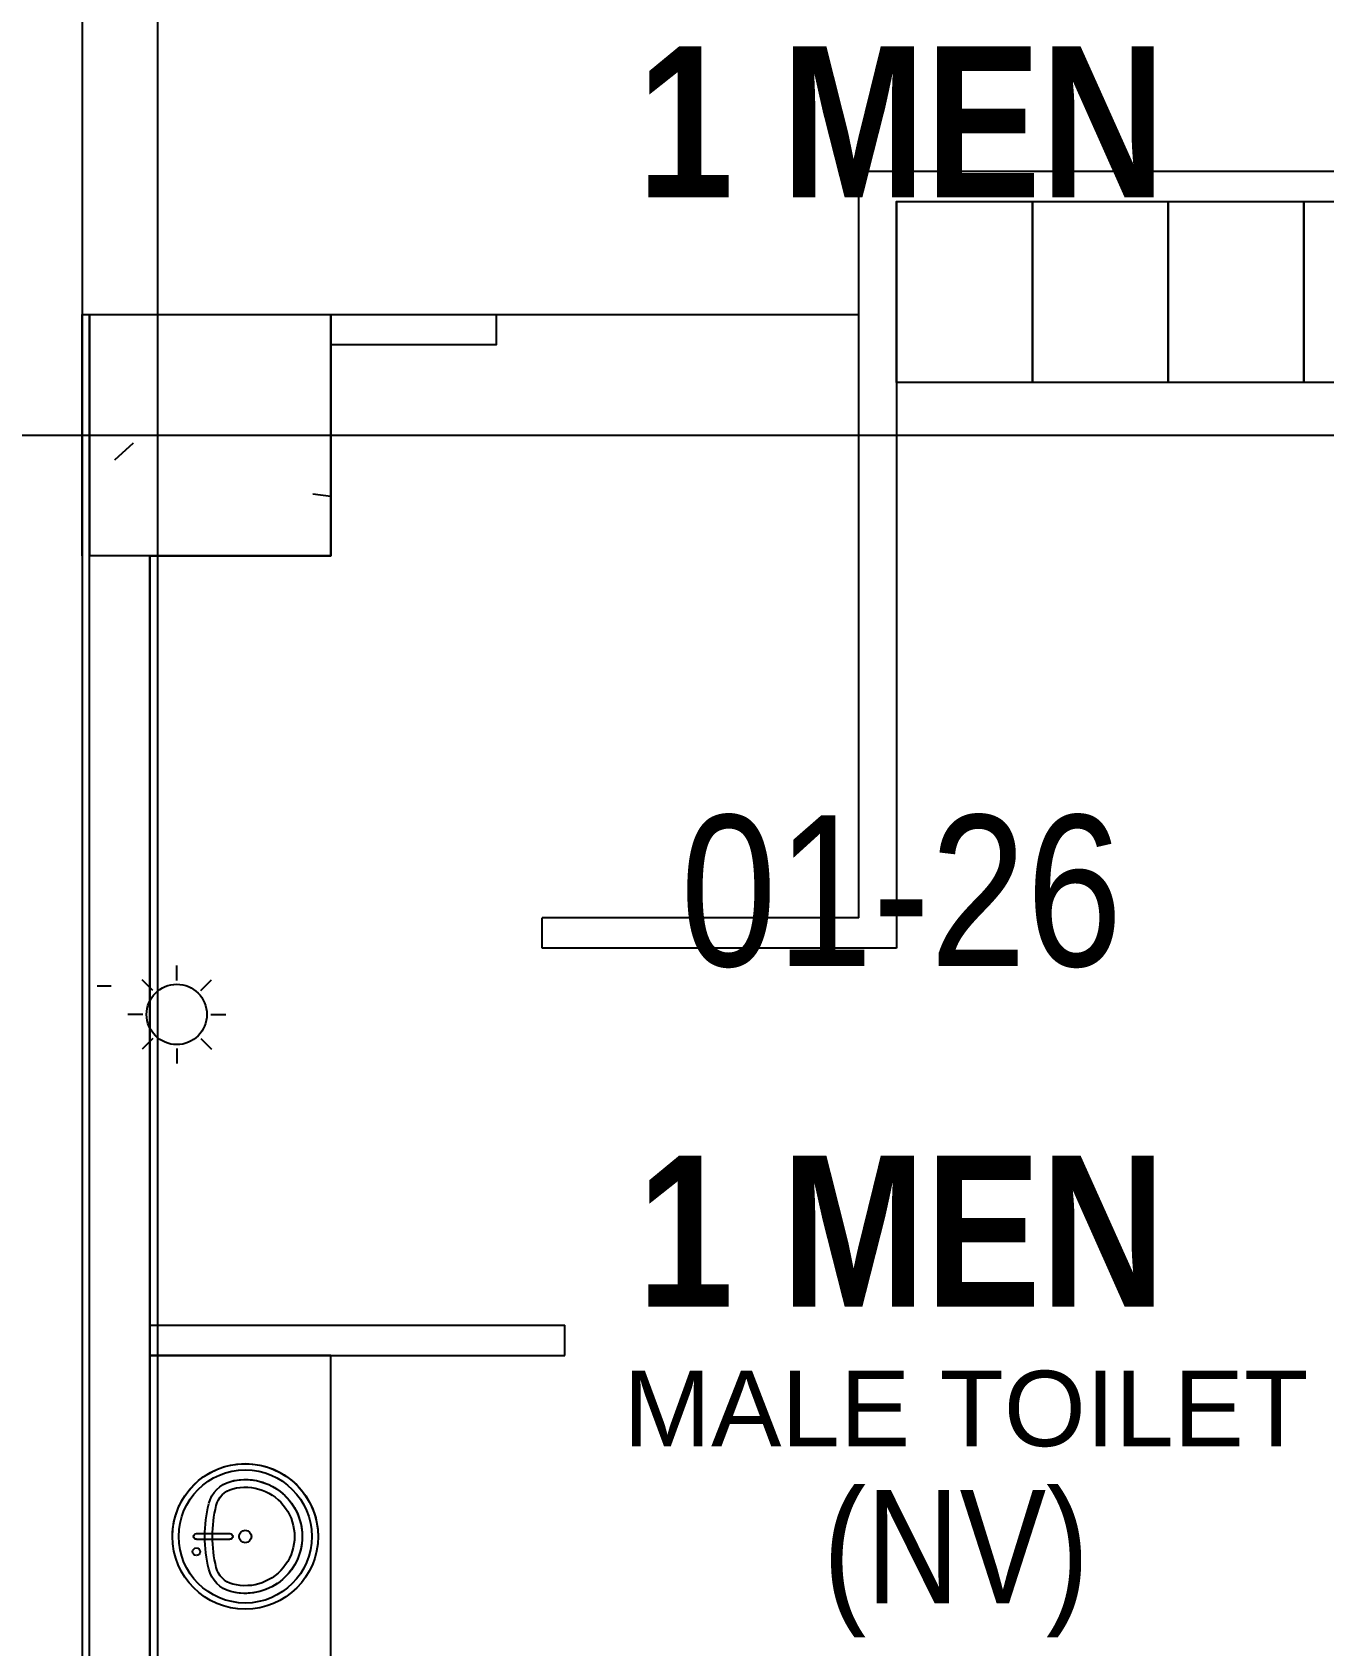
# Model space of a CAD drawing. Header units: millimetres. Extents: x -20146070 to 165023, y -3349561 to 35447.
# Drawn here: x 2871 to 7152, y -72037 to -66689 of the extents above; entities that cross this region are included whole.
import ezdxf
from ezdxf import colors
from ezdxf.entities.mleader import LeaderData, LeaderLine
from ezdxf.math import Vec2, Vec3

# ---------------------------------------------------------------- set-up
doc = ezdxf.new("R2010")
doc.units = ezdxf.units.MM
doc.header["$LTSCALE"] = 50
doc.linetypes.add('CONTINOUS', pattern=[0])
for name, color, linetype in [('BLK_2 - 1ST_2ND_STOREY_PLAN$0$0-1', 8, 'Continuous'), ('BLK_2 - 1ST_2ND_STOREY_PLAN$0$1599_DB_A_BLK2_HQ_R21- LINKVIEW_BLK2_1ST STOREY Toilet JOH$0$A-_DETA----_ED', 8, 'Continuous'), ('BLK_2 - 1ST_2ND_STOREY_PLAN$0$1599_DB_A_BLK2_HQ_R21- LINKVIEW_BLK2_1ST STOREY Toilet JOH$0$M-_SANIFIXR_E', 8, 'Continuous'), ('BLK_2 - 1ST_2ND_STOREY_PLAN$0$1599_DB_A_BLK2_HQ_R21- LINKVIEW_BLK2_1ST STOREY Toilet JOH$0$S-_COLN----_E', 8, 'Continuous'), ('BLK_2 - 1ST_2ND_STOREY_PLAN$0$A-_ROOMNAME_A', 7, 'Continuous'), ('BLK_2 - 1ST_2ND_STOREY_PLAN$0$A-_WALL----_H-2', 8, 'Continuous'), ('M_FIREALAM-_E-', 10, 'Continuous'), ('NW_ARCHI RM NAME', 7, 'Continuous'), ('NW_GRID LINE', 8, 'Continuous')]:
    doc.layers.add(name, color=color, linetype=linetype)
doc.styles.add('Arial Narrow_1', font='ARIALN.TTF', dxfattribs={"height": 500})
doc.styles.add('Arial Narrow_B_1', font='ARIALNB.TTF', dxfattribs={"height": 500})
doc.styles.add('BLK_2 - 1ST_2ND_STOREY_PLAN$0$1599_DB_A_BLK2_HQ_R21- LINKVIEW_BLK2_1ST STOREY Toilet JOH$0$Default', font='arial.ttf')
doc.styles.add('BLK_2 - 1ST_2ND_STOREY_PLAN$0$Arial Narrow_4', font='ARIALN.TTF', dxfattribs={"height": 375})
doc.styles.add('RomanS', font='romans__.ttf', dxfattribs={"width": 0.75, "height": 40})

# ---------------------------------------------------------------- blocks, each defined once
blk = doc.blocks.new('BLK_2 - 1ST_2ND_STOREY_PLAN$0$1599_DB_A_BLK2_HQ_R21_rvt-1-BLK 2 1ST STOREY PLAN')
at = {"layer": 'BLK_2 - 1ST_2ND_STOREY_PLAN$0$A-_WALL----_H-2'}
h = blk.add_hatch(dxfattribs=at)
h.set_pattern_fill('FP_3', color=256, style=0, pattern_type=2)
h.set_pattern_definition([(0, (0, 0), (1016, 254), [83.82, -678.18, 83.82, -678.18, -4064]), (0, (0, 0), (1016, 254), [-1524, 83.82, -1440.18, 83.82, -678.18, -1778]), (0, (0, 0), (1016, 254), [-3810, 83.82, -424.18, 83.82, -1186.18]), (120, (381, 127), (-727.97045, 752.8818), [83.82, -678.18, 83.82, -678.18, -4064]), (120, (381, 127), (-727.97045, 752.8818), [-1524, 83.82, -1440.18, 83.82, -678.18, -1778]), (120, (381, 127), (-727.97045, 752.8818), [-3810, 83.82, -424.18, 83.82, -1186.18]), (240, (508, 635), (-288.02955, -1006.8818), [83.82, -678.18, 83.82, -678.18, -4064]), (240, (508, 635), (-288.02955, -1006.8818), [-1524, 83.82, -1440.18, 83.82, -678.18, -1778]), (240, (508, 635), (-288.02955, -1006.8818), [-3810, 83.82, -424.18, 83.82, -1186.18])])
h.paths.add_polyline_path([(-139086.4, -116002.4), (-139011.4, -116002.4), (-139011.4, -115785.7), (-139086.4, -115785.7), (-139086.4, -115810.7), (-139136.4, -115810.7), (-139136.4, -115977.4), (-139086.4, -115977.4)])
h.paths.add_polyline_path([(-139086.4, -114385.7), (-139011.4, -114385.7), (-139011.4, -114169), (-139086.4, -114169), (-139086.4, -114194), (-139136.4, -114194), (-139136.4, -114360.7), (-139086.4, -114360.7)])
h.paths.add_polyline_path([(-139078.9, -112769), (-139011.4, -112769), (-139011.4, -112552.4), (-139086.4, -112552.4), (-139086.4, -112577.4), (-139136.4, -112577.4), (-139136.4, -112744), (-139086.4, -112744), (-139086.4, -112769)])
h.paths.add_polyline_path([(-139011.4, -108952.4), (-139011.4, -108685.7), (-139086.4, -108685.7), (-139086.4, -108710.7), (-139136.4, -108710.7), (-139136.4, -108927.4), (-139086.4, -108927.4), (-139086.4, -108952.4), (-139068.6, -108952.4)])
h.paths.add_polyline_path([(-139086.4, -107285.7), (-139011.4, -107285.7), (-139011.4, -107036.5), (-139086.4, -107036.5), (-139086.4, -107061.5), (-139136.4, -107061.5), (-139136.4, -107260.7), (-139086.4, -107260.7)])
h.paths.add_polyline_path([(-139086.4, -105636.5), (-139011.4, -105636.5), (-139011.4, -105352.4), (-139086.4, -105352.4), (-139086.4, -105377.4), (-139136.4, -105377.4), (-139136.4, -105611.5), (-139086.4, -105611.5)])
blk = doc.blocks.new('BLK_2 - 1ST_2ND_STOREY_PLAN$0$1599_DB_A_BLK2_HQ_R21- LINKVIEW_BLK2_1ST STOREY Toilet JOH$0$IDA - Strobe Light - IDA - Strobe Light-3513472-LINKVIEW_BLK2_1ST STOREY')
at = {"layer": 'BLK_2 - 1ST_2ND_STOREY_PLAN$0$1599_DB_A_BLK2_HQ_R21- LINKVIEW_BLK2_1ST STOREY Toilet JOH$0$A-_DETA----_ED'}
for p, q in [((-79.5, 879.5), (-114.9, 914.9)), ((0, 912.5), (0, 962.5)), ((79.5, 879.5), (114.9, 914.9)), ((-112.5, 800), (-162.5, 800)), ((112.5, 800), (162.5, 800)), ((-79.5, 720.5), (-114.9, 685.1)), ((79.5, 720.5), (114.9, 685.1)), ((0, 687.5), (0, 637.5))]:
    blk.add_line(p, q, dxfattribs=at)
blk.add_circle((0, 800), 100, dxfattribs=at)
blk = doc.blocks.new('BLK_2 - 1ST_2ND_STOREY_PLAN$0$1599_DB_A_BLK2_HQ_R21- LINKVIEW_BLK2_1ST STOREY Toilet JOH$0$Sink_Vanity_Round - Basin-V9-LINKVIEW_BLK2_1ST STOREY')
at = {"layer": 'BLK_2 - 1ST_2ND_STOREY_PLAN$0$1599_DB_A_BLK2_HQ_R21- LINKVIEW_BLK2_1ST STOREY Toilet JOH$0$M-_SANIFIXR_E'}
for p, q in [((87.1, 247.1), (87.1, 136.3)), ((106.2, 247.1), (106.2, 136.3))]:
    blk.add_line(p, q, dxfattribs=at)
for centre, radius, start, end in [((96.7, 85.2), 241.3, 360, 180), ((96.7, 85.2), 241.3, 90, 115.021), ((96.7, 85.2), 241.3, 270, 90), ((96.7, 85.2), 241.3, 115.7143, 270), ((96.7, 85.2), 220.6, 90, 270), ((96.7, 85.2), 220.6, 270, 90), ((96.7, -233), 452.3, 76.1035, 103.8965), ((96.7, -233), 452.3, 90, 103.8965), ((96.7, 247.1), 9.52, 360, 180), ((96.7, -233), 452.3, 76.1035, 90), ((147.5, 247.1), 12.7, 360, 180), ((147.5, 247.1), 12.7, 180, 0), ((12.4, 107.4), 101.6, 103.8965, 165.2115), ((12.4, 107.4), 101.6, 103.8965, 165.2115), ((12.4, 107.4), 76.2, 103.8965, 165.2115), ((96.7, -233), 426.9, 76.1035, 103.8965), ((180.9, 107.4), 76.2, 14.7885, 76.1035), ((180.9, 107.4), 101.6, 14.7885, 76.1035), ((180.9, 107.4), 101.6, 14.7885, 76.1035), ((96.7, 85.2), 188.7, 165.2115, 14.7885), ((96.7, 85.2), 188.7, 165.2115, 270), ((96.7, 85.2), 163.3, 165.2115, 14.7885), ((96.7, 136.3), 9.52, 180, 360), ((96.7, 85.2), 188.7, 270, 14.7885), ((96.7, 85.2), 241.3, 180, 360), ((96.7, 85.2), 20.6, 360, 180), ((96.7, 85.2), 20.6, 180, 360)]:
    blk.add_arc(centre, radius, start, end, dxfattribs=at)
blk = doc.blocks.new('BLK_2 - 1ST_2ND_STOREY_PLAN$0$1599_DB_A_BLK2_HQ_R21- LINKVIEW_BLK2_1ST STOREY Toilet JOH')
at = {"layer": 'BLK_2 - 1ST_2ND_STOREY_PLAN$0$1599_DB_A_BLK2_HQ_R21- LINKVIEW_BLK2_1ST STOREY Toilet JOH$0$S-_COLN----_E', "extrusion": (0, 0, -1)}
h = blk.add_hatch(dxfattribs=at)
h.set_pattern_fill('FP_1', color=256, style=0, pattern_type=2)
h.set_pattern_definition([(50, (733.6, 0), (1821.84, -159.39), [190.5, -2095.5]), (355, (733.6, 0), (-352.43, 1910.567), [152.4, -1676.4]), (100.451, (885.4, -13.3), (1469.426, 1751.166), [161.9, -1780.9]), (46.184, (733.6, 508), (2710.79, -420.43), [285.75, -3143.25]), (96.636, (959.5, 473), (2374.03, 2474.28), [242.85, -2671.35]), (351.184, (733.6, 508), (2374.05, 2474.25), [228.6, -2514.6]), (21, (987.6, 381), (1516.143, -1022.652), [190.5, -2095.5]), (326, (987.6, 381), (618.02, 1841.88), [152.4, -1676.4]), (71.451, (1114, 295.8), (2134.17, 819.212), [161.9, -1780.9]), (37.5, (733.6, 0), (30.886, 845.5504), [83.82, -1572.26, 83.82, -1617.98, -1682.75]), (37.5, (733.6, 0), (30.886, 845.5504), [-3357.88, 83.82, -1598.93]), (7.5, (733.6, 0), (668.197, 1001.806), [83.82, -886.46, 83.82, -1534.16, -641.35]), (7.5, (733.6, 0), (668.197, 1001.806), [-2588.26, 83.82, -557.53]), (327.5, (167.16, 0), (1355.909, -57.2896), [83.82, -551.18, 83.82, -1897.38, -2628.9]), (327.5, (167.16, 0), (1355.909, -57.2896), [-2616.2, 83.82, -2545.08]), (317.5, (-86.8, 0), (1481.293, 254.266), [83.82, -741.68, 83.82, -1231.9, -1866.9]), (317.5, (-86.8, 0), (1481.293, 254.266), [-2141.22, 83.82, -1783.08])])
h.paths.add_polyline_path([(7804.3, -68424.7), (7804.3, -67624.7), (7004.3, -67624.7), (7004.3, -68424.7), (7772, -68424.7)], flags=0)
at = {"layer": 'BLK_2 - 1ST_2ND_STOREY_PLAN$0$1599_DB_A_BLK2_HQ_R21- LINKVIEW_BLK2_1ST STOREY Toilet JOH$0$S-_COLN----_E'}
for p, q in [((-7829.3, -54024.7), (-7829.3, -75474.7)), ((-5254.3, -69624.7), (-5254.3, -67149.7)), ((-5254.3, -67149.7), (4570.7, -67149.7)), ((-5129.3, -67249.7), (-5129.3, -69724.7)), ((-5129.3, -67249.7), (720.7, -67249.7)), ((-7829.3, -68424.7), (-7829.3, -67624.7)), ((-7804.3, -68424.7), (-7804.3, -67624.7)), ((-7804.3, -67624.7), (-7804.3, -68424.7)), ((-7804.3, -74674.7), (-7804.3, -68424.7)), ((-6304.3, -69724.7), (-6304.3, -69624.7)), ((-7604.4, -70974.7), (-6229.3, -70974.7)), ((-7604.3, -71074.7), (-6229.3, -71074.7))]:
    blk.add_line(p, q, dxfattribs=at)
for points in [[(-7004.3, -67624.7), (-5254.3, -67624.7), (-5254.3, -67149.7), (4570.7, -67149.7), (4570.7, -67624.7), (6295.7, -67624.7), (6295.7, -68424.7), (6895.7, -68424.7), (6895.7, -74674.7), (6295.7, -74674.7), (6295.7, -75174.7), (-7004.3, -75174.7), (-7004.3, -74674.7), (-7604.3, -74674.7), (-7604.3, -68424.7), (-7004.3, -68424.7), (-7004.3, -67624.7)], [(-7829.3, -67624.7), (-7004.3, -67624.7)], [(-7004.3, -67624.7), (-6456.2, -67624.7), (-6456.2, -67724.7), (-7004.3, -67724.7)], [(-7004.3, -67624.7), (-7004.3, -68424.7)], [(-7004.3, -68424.7), (-7804.3, -68424.7)], [(-7604.3, -68424.7), (-7604.3, -74674.7)], [(-5254.3, -69624.7), (-6304.3, -69624.7)], [(-5129.3, -69724.7), (-6304.3, -69724.7)], [(-6229.3, -71074.7), (-6229.3, -70974.7)]]:
    blk.add_lwpolyline(points, dxfattribs=at)
for points in [[(720.7, -67249.7), (720.7, -67849.7), (-5129.3, -67849.7), (-5129.3, -67249.7)], [(-4679.3, -67849.7), (-5129.3, -67849.7), (-5129.3, -67249.7), (-4679.3, -67249.7)], [(-4229.3, -67849.7), (-4679.3, -67849.7), (-4679.3, -67249.7), (-4229.3, -67249.7)], [(-3779.3, -67849.7), (-4229.3, -67849.7), (-4229.3, -67249.7), (-3779.3, -67249.7)], [(-3329.3, -67849.7), (-3779.3, -67849.7), (-3779.3, -67249.7), (-3329.3, -67249.7)], [(-7604.3, -74674.7), (-7004.3, -74674.7), (-7004.3, -71074.7), (-7604.3, -71074.7)]]:
    blk.add_lwpolyline(points, close=True, dxfattribs=at)
blk.add_blockref('BLK_2 - 1ST_2ND_STOREY_PLAN$0$1599_DB_A_BLK2_HQ_R21- LINKVIEW_BLK2_1ST STOREY Toilet JOH$0$IDA - Strobe Light - IDA - Strobe Light-3513472-LINKVIEW_BLK2_1ST STOREY', (-7515.5, -70744.6), dxfattribs=at)
at = {"layer": 'BLK_2 - 1ST_2ND_STOREY_PLAN$0$1599_DB_A_BLK2_HQ_R21- LINKVIEW_BLK2_1ST STOREY Toilet JOH$0$S-_COLN----_E', "xscale": -1.000000000000018, "rotation": 90}
blk.add_blockref('BLK_2 - 1ST_2ND_STOREY_PLAN$0$1599_DB_A_BLK2_HQ_R21- LINKVIEW_BLK2_1ST STOREY Toilet JOH$0$Sink_Vanity_Round - Basin-V9-LINKVIEW_BLK2_1ST STOREY', (-7203.2, -71578), dxfattribs=at)
at = {"layer": 'BLK_2 - 1ST_2ND_STOREY_PLAN$0$1599_DB_A_BLK2_HQ_R21- LINKVIEW_BLK2_1ST STOREY Toilet JOH$0$S-_COLN----_E', "insert": (-6035.1, -71125.5), "char_height": 250, "width": 5008.152, "attachment_point": 1, "style": 'BLK_2 - 1ST_2ND_STOREY_PLAN$0$1599_DB_A_BLK2_HQ_R21- LINKVIEW_BLK2_1ST STOREY Toilet JOH$0$Default'}
blk.add_mtext('MALE TOILET', dxfattribs=at)
blk = doc.blocks.new('BLK_2 - 1ST_2ND_STOREY_PLAN')
blk.add_blockref('BLK_2 - 1ST_2ND_STOREY_PLAN$0$1599_DB_A_BLK2_HQ_R21- LINKVIEW_BLK2_1ST STOREY Toilet JOH', (-131307.1, -42727.7))
at = {"layer": 'BLK_2 - 1ST_2ND_STOREY_PLAN$0$0-1'}
blk.add_blockref('BLK_2 - 1ST_2ND_STOREY_PLAN$0$1599_DB_A_BLK2_HQ_R21_rvt-1-BLK 2 1ST STOREY PLAN', (0, 0), dxfattribs=at)
at = {"layer": 'BLK_2 - 1ST_2ND_STOREY_PLAN$0$A-_ROOMNAME_A', "insert": (-136680.5, -114248.6), "char_height": 375, "width": 1102.32, "attachment_point": 1, "style": 'BLK_2 - 1ST_2ND_STOREY_PLAN$0$Arial Narrow_4'}
blk.add_mtext('(NV)', dxfattribs=at)
blk = doc.blocks.new('SMOKE')
at = {"color": 7, "linetype": 'CONTINOUS'}
ml = blk.add_multileader_mtext('Standard', dxfattribs=at)
ml.set_content('{\\fArial|b0|i0|c0|p34;S}', color=7, style='RomanS')
ml.set_leader_properties(color=10)
ml.build(insert=Vec2(0, 0))
ml.multileader.update_dxf_attribs({"dogleg_length": 3.34, "arrow_head_size": 171.1, "scale": 50})
ctx = ml.context
ctx.base_point, ctx.scale, ctx.char_height, ctx.arrow_head_size, ctx.landing_gap_size, ctx.plane_origin = Vec3(10040458.9, 1663039.1), 50, 256.669, 171.1, 171.1, Vec3(10036247.2, 1658323.4)
notes = []
notes.append((ctx, [(0, (0, 0, 0), (0, 0), (1, 0), 1, [])]))
ctx.mtext.insert, ctx.mtext.flow_direction = Vec3(10040630, 1663169.6), 5
for ctx, leaders in notes:
    for number, flags, end, landing, length, lines in leaders:
        leader = LeaderData()
        leader.index, (leader.has_last_leader_line, leader.has_dogleg_vector, leader.attachment_direction) = number, flags
        leader.last_leader_point, leader.dogleg_vector, leader.dogleg_length = Vec3(end), Vec3(landing), length
        for number, points, colour, breaks in lines:
            line = LeaderLine()
            line.index, line.vertices, line.color, line.breaks = number, Vec3.list(points), colors.encode_raw_color(colour), breaks
            leader.lines.append(line)
        ctx.leaders.append(leader)

msp = doc.modelspace()

# ---------------------------------------------------------------- linework, layer by layer
at = {"layer": 'NW_GRID LINE'}
for p, q in [((3286.5, 8788.6), (3286.5, -79047.9)), ((-4794.8, -68024.7), (44738, -68024.7))]:
    msp.add_line(p, q, dxfattribs=at)

# ---------------------------------------------------------------- block references
at = {"layer": 'M_FIREALAM-_E-'}
for p, xscale, yscale, zscale in [((-12842896.3, -2136319.2), 1.28, 1.28, 1.28), ((-12837356.5, -2137100.4), 1.28, 1.28, 1.28), ((-12842882.2, -2139119.2), 1.28, 1.28, 1.28), ((-12837356.5, -2141062.9), 1.28, 1.28, 1.28), ((-12844197.6, -2141531.7), 1.28, 1.28, 1.28), ((-12841946.4, -2141531.7), 1.28, 1.28, 1.28), ((-10273997.7, -1718610.1), 1.024, 1.024, 1.024), ((-10272498.3, -1718640.4), 1.024, 1.024, 1.024)]:
    msp.add_blockref('SMOKE', p, dxfattribs=dict(at, xscale=xscale, yscale=yscale, zscale=zscale))
at = {"layer": 'NW_GRID LINE'}
msp.add_blockref('BLK_2 - 1ST_2ND_STOREY_PLAN', (142172.9, 42727.7), dxfattribs=at)

# ---------------------------------------------------------------- texts
at = {"layer": 'NW_ARCHI RM NAME', "char_height": 500, "line_spacing_factor": 0.949189}
for s, insert, width, attachment_point, style in [('\\pt3175,6350,9525,12700,15875,19050,22225,25400,28575,31750,34925,38100,41275,44450,47625,50800,53975,57150,60325,63500,66675,69850,73025,76200,79375,82550,85725,88900,92075,95250,98425,1.01600E+005;1 MEN', (5752.4, -67236.4), 1802.5, 8, 'Arial Narrow_B_1'), ('\\pt3175,6350,9525,12700,15875,19050,22225,25400,28575,31750,34925,38100,41275,44450,47625,50800,53975,57150,60325,63500,66675,69850,73025,76200,79375,82550,85725,88900,92075,95250,98425,1.01600E+005;01-26', (5752.4, -69284.4), 1537.5, 2, 'Arial Narrow_1'), ('\\pt3175,6350,9525,12700,15875,19050,22225,25400,28575,31750,34925,38100,41275,44450,47625,50800,53975,57150,60325,63500,66675,69850,73025,76200,79375,82550,85725,88900,92075,95250,98425,1.01600E+005;1 MEN', (5752.4, -70912.7), 1802.5, 8, 'Arial Narrow_B_1')]:
    msp.add_mtext(s, dxfattribs=dict(at, insert=insert, width=width, attachment_point=attachment_point, style=style))

doc.saveas('drawing.dxf')
